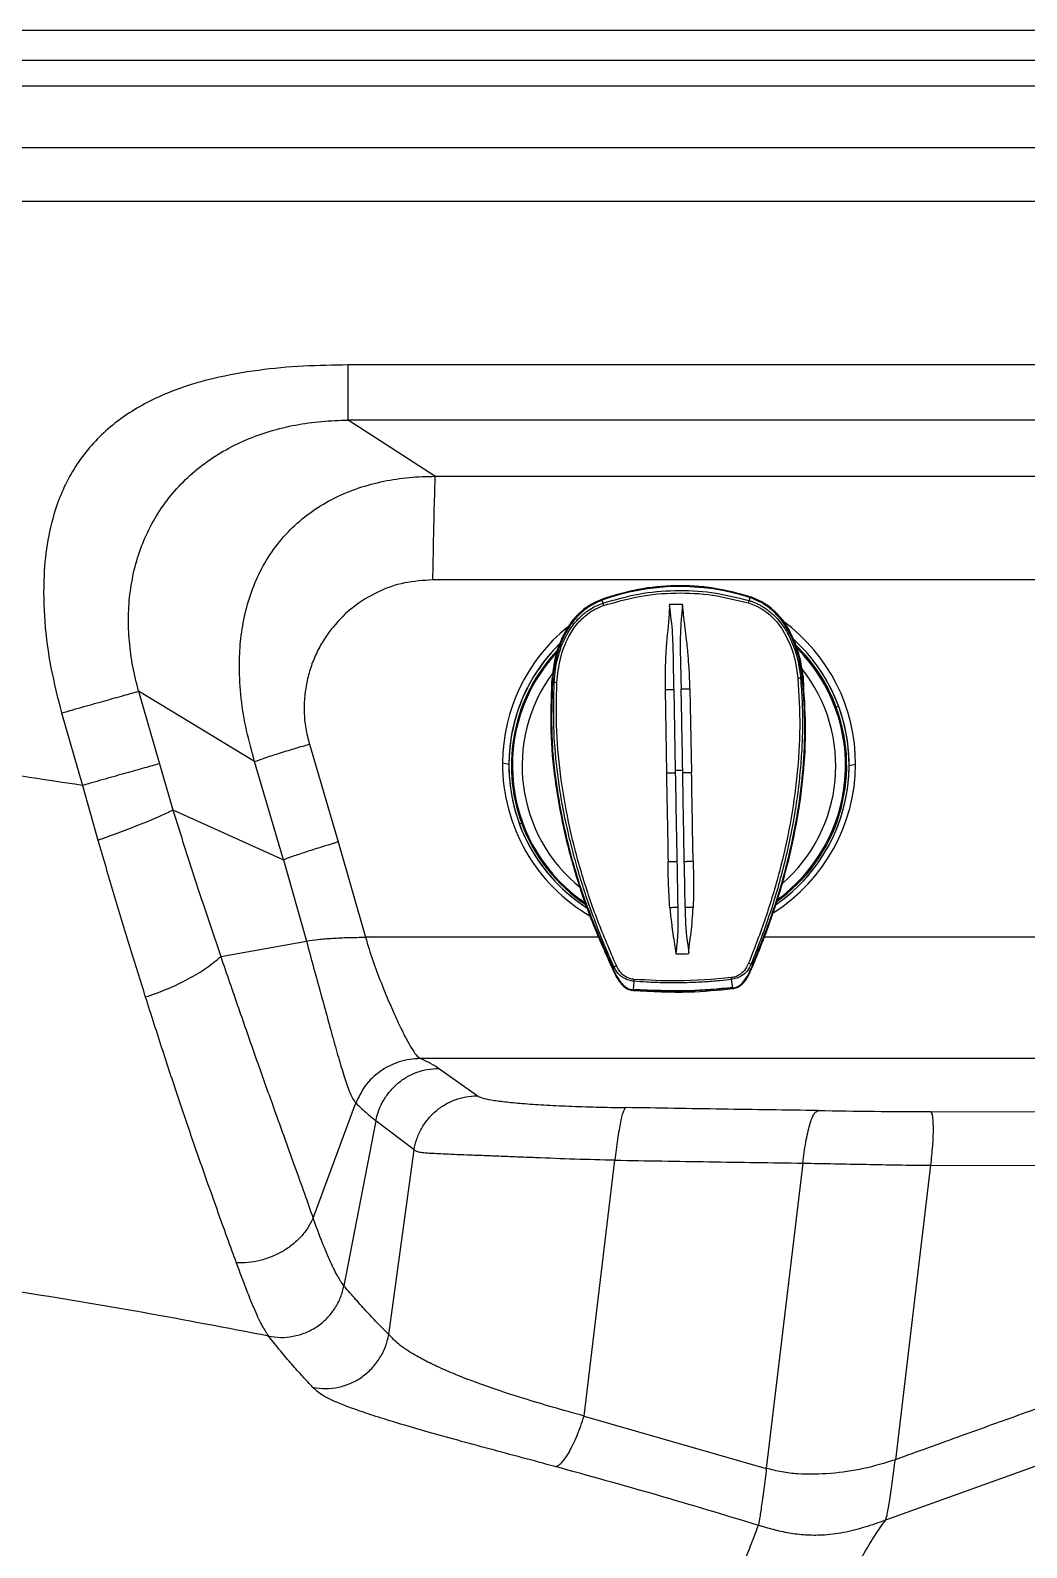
# Model space of a CAD drawing. Extents: x 939 to 1039, y 781 to 934.
# Drawn here: x 1000.24 to 1008, y 878.53 to 890.35 of the extents above; entities that cross this region are included whole.
import ezdxf

# ---------------------------------------------------------------- set-up
doc = ezdxf.new("R2010")
doc.units = 0
doc.header["$MEASUREMENT"] = 0
doc.layers.add('1', color=4, linetype='Continuous')

# ---------------------------------------------------------------- blocks, each defined once
blk = doc.blocks.new('Envoy')
at = {"layer": '1', "color": 4, "linetype": 'Continuous', "lineweight": 25}
blk.add_line((97.246, 91.174), (3, 91.174), dxfattribs=at)
at = {"layer": '1', "color": 3, "linetype": 'Continuous', "lineweight": 25}
for p, q in [((3.746, 90.942), (96.499, 90.942)), ((96.499, 90.738), (3.746, 90.738)), ((95.882, 90.259), (4.363, 90.259)), ((4.882, 89.842), (95.364, 89.842)), ((94.629, 88.567), (64.064, 88.567)), ((64.74, 87.699), (64.064, 88.137)), ((94.629, 88.137), (64.064, 88.137)), ((64.74, 87.699), (84.572, 87.699)), ((70.565, 86.892), (64.721, 86.892)), ((66.038, 86.74), (66.163, 86.78)), ((66.038, 86.74), (66.038, 86.74)), ((66.038, 86.74), (66.038, 86.74)), ((66.04, 86.733), (66.047, 86.71)), ((66.567, 86.702), (66.667, 86.704)), ((67.193, 86.754), (67.187, 86.731)), ((67.195, 86.761), (67.195, 86.761)), ((67.195, 86.761), (67.195, 86.761)), ((65.655, 86.131), (65.649, 86.098)), ((65.65, 86.098), (65.649, 86.098)), ((65.65, 86.098), (65.655, 86.133)), ((65.65, 86.098), (65.65, 86.098)), ((65.656, 86.096), (65.655, 86.096)), ((65.656, 86.163), (65.656, 86.162)), ((65.656, 86.096), (65.669, 86.092)), ((67.588, 86.126), (67.6, 86.131)), ((67.6, 86.131), (67.601, 86.131)), ((67.607, 86.134), (67.607, 86.133)), ((67.607, 86.134), (67.611, 86.055)), ((63.335, 85.477), (62.432, 86.025)), ((62.432, 86.025), (62.594, 85.459)), ((66.532, 86.037), (66.543, 85.386)), ((66.601, 86.039), (66.612, 85.409)), ((66.726, 86.041), (66.739, 85.39)), ((67.614, 86.054), (67.614, 86.055)), ((61.832, 85.855), (61.995, 85.29)), ((67.883, 85.91), (67.866, 85.9)), ((63.762, 85.612), (63.986, 84.85)), ((62.594, 85.459), (62.699, 85.099)), ((63.561, 84.711), (63.335, 85.477)), ((65.266, 85.467), (65.315, 85.457)), ((68.016, 85.453), (67.966, 85.443)), ((61.998, 85.291), (61.995, 85.29)), ((61.995, 85.29), (62.114, 84.865)), ((62.699, 85.099), (63.561, 84.711)), ((65.416, 84.993), (65.398, 84.99)), ((63.986, 84.85), (64.199, 84.107)), ((63.561, 84.711), (63.739, 84.078)), ((63.071, 83.957), (63.739, 84.078)), ((66.026, 84.107), (64.199, 84.107)), ((70.269, 84.107), (67.296, 84.107)), ((66.616, 83.983), (66.617, 83.978)), ((66.121, 83.879), (66.12, 83.879)), ((66.132, 83.881), (66.121, 83.879)), ((67.204, 83.9), (67.215, 83.899)), ((67.215, 83.899), (67.216, 83.899)), ((66.289, 83.765), (66.284, 83.698)), ((67.06, 83.712), (67.051, 83.778)), ((78.487, 83.162), (64.627, 83.162)), ((65.068, 82.872), (64.768, 83.086)), ((63.791, 81.919), (64.124, 82.816)), ((64.28, 82.678), (64.031, 81.391)), ((64.577, 82.45), (64.28, 82.678)), ((68.602, 82.749), (74.64, 82.732)), ((64.38, 81.013), (64.577, 82.45)), ((65.901, 80.377), (66.142, 82.37)), ((67.605, 82.347), (67.321, 79.969)), ((68.6, 82.331), (68.326, 80.036)), ((68.6, 82.331), (74.731, 82.314)), ((70.64, 80.425), (68.249, 79.565)), ((65.901, 80.377), (67.321, 79.969))]:
    blk.add_line(p, q, dxfattribs=at)
at = {"layer": '1', "color": 3, "linetype": 'Continuous', "lineweight": 25, "flags": 128}
for points in [[(66.933, 86.824), (67.053, 86.801), (67.195, 86.761)], [(67.182, 86.712), (67.248, 86.687), (67.289, 86.664), (67.301, 86.656), (67.313, 86.648), (67.325, 86.639), (67.337, 86.629), (67.337, 86.629), (67.339, 86.627), (67.346, 86.621), (67.36, 86.608), (67.38, 86.589), (67.403, 86.564), (67.422, 86.539), (67.441, 86.513), (67.441, 86.512), (67.447, 86.504), (67.482, 86.44), (67.507, 86.385), (67.519, 86.351), (67.529, 86.32), (67.532, 86.312), (67.535, 86.299), (67.538, 86.287), (67.54, 86.282), (67.54, 86.28), (67.541, 86.279), (67.541, 86.278), (67.541, 86.278), (67.541, 86.278), (67.541, 86.278), (67.541, 86.278), (67.541, 86.278), (67.541, 86.278), (67.541, 86.278), (67.541, 86.278), (67.541, 86.278), (67.541, 86.277), (67.542, 86.275), (67.549, 86.242), (67.554, 86.216), (67.566, 86.125)]]:
    blk.add_lwpolyline(points, dxfattribs=at)
at = {"layer": '1', "color": 3, "linetype": 'Continuous', "lineweight": 25}
for centre, radius, start, end in [((66.647, 85.057), 1.786, 72.1834, 109.8815), ((66.647, 85.055), 1.785, 72.1841, 109.8813), ((66.272, 86.767), 0.232, 194.1322, 198.86), ((66.953, 86.781), 0.24, 343.2057, 347.7889), ((66.643, 85.46), 1.373, 359.714, 53.8086), ((66.638, 85.46), 1.372, 129.1183, 179.6909), ((66.642, 85.449), 1.324, 20.3788, 47.6593), ((66.643, 85.45), 1.323, 359.7095, 47.5971), ((66.638, 85.45), 1.322, 134.2666, 200.3669), ((66.638, 85.45), 1.323, 134.4776, 179.6939), ((66.638, 85.446), 1.303, 136.401, 200.3691), ((66.638, 85.446), 1.295, 137.3989, 236.0075), ((66.638, 85.446), 1.295, 137.0918, 236.4514), ((66.643, 85.446), 1.295, 305.6432, 44.7459), ((66.643, 85.446), 1.295, 305.6524, 44.7292), ((66.643, 85.446), 1.305, 20.3769, 45.9451), ((66.643, 85.443), 1.219, 310.6949, 38.454), ((66.638, 85.443), 1.219, 143.5718, 231.2928), ((65.677, 85.906), 0.186, 86.0567, 92.6281), ((67.586, 85.942), 0.184, 89.3997, 96.0301), ((66.643, 85.45), 1.323, 304.5169, 20.3615), ((66.643, 85.446), 1.304, 305.2171, 20.3625), ((66.639, 85.46), 1.373, 179.7192, 240.0464), ((66.638, 85.45), 1.323, 179.7157, 237.8091), ((66.643, 85.46), 1.373, 302.4274, 359.6879), ((66.643, 85.45), 1.323, 304.4616, 359.6879), ((66.639, 85.451), 1.324, 200.3803, 237.9557), ((66.638, 85.446), 1.303, 200.3587, 236.443), ((66.13, 83.931), 0.0504, 273.0773, 297.8955), ((67.205, 83.951), 0.0506, 244.2199, 268.9873), ((66.623, 83.755), 0.334, 175.9477, 178.4126), ((66.703, 83.755), 0.349, 3.7756, 6.1326)]:
    blk.add_arc(centre, radius, start, end, dxfattribs=at)
for points, knots in [([(64.064, 88.567), (63.948, 88.565), (63.714, 88.562), (63.364, 88.529), (63.042, 88.473), (62.751, 88.389), (62.524, 88.292), (62.339, 88.183), (62.192, 88.072), (62.062, 87.943), (61.95, 87.798), (61.859, 87.638), (61.778, 87.44), (61.719, 87.202), (61.687, 86.9), (61.695, 86.566), (61.742, 86.206), (61.802, 85.972), (61.832, 85.855)], [0, 0, 0, 0, 0.080332, 0.1612418, 0.2429806, 0.3061953, 0.3700661, 0.4125303, 0.4547685, 0.4968867, 0.5390172, 0.5811836, 0.623417, 0.6866985, 0.7495843, 0.833155, 0.9167355, 1, 1, 1, 1]), ([(64.064, 88.137), (64.064, 88.162), (64.064, 88.211), (64.064, 88.317), (64.064, 88.437), (64.064, 88.524), (64.064, 88.567)], [0, 0, 0, 0, 0.250001, 0.500004, 0.749998, 1, 1, 1, 1]), ([(62.432, 86.025), (62.416, 86.089), (62.383, 86.216), (62.357, 86.412), (62.349, 86.609), (62.364, 86.803), (62.4, 86.994), (62.46, 87.178), (62.544, 87.353), (62.65, 87.514), (62.778, 87.66), (62.925, 87.789), (63.09, 87.898), (63.268, 87.987), (63.457, 88.055), (63.654, 88.102), (63.857, 88.131), (63.995, 88.135), (64.064, 88.137)], [0, 0, 0, 0, 0.062648, 0.125277, 0.187451, 0.249001, 0.310174, 0.371394, 0.432545, 0.493617, 0.554698, 0.61636, 0.678958, 0.742191, 0.805352, 0.869305, 0.934606, 1, 1, 1, 1]), ([(63.335, 85.477), (63.313, 85.557), (63.268, 85.718), (63.227, 85.967), (63.213, 86.199), (63.223, 86.414), (63.253, 86.607), (63.307, 86.799), (63.387, 86.982), (63.494, 87.152), (63.627, 87.303), (63.783, 87.432), (63.957, 87.535), (64.145, 87.612), (64.34, 87.664), (64.539, 87.694), (64.673, 87.698), (64.74, 87.699)], [0, 0, 0, 0, 0.078831, 0.15862, 0.239085, 0.300307, 0.362953, 0.425926, 0.489699, 0.553759, 0.617623, 0.681544, 0.745629, 0.809618, 0.873329, 0.936723, 1, 1, 1, 1]), ([(64.74, 87.699), (64.739, 87.681), (64.738, 87.641), (64.736, 87.566), (64.733, 87.477), (64.731, 87.374), (64.728, 87.262), (64.726, 87.143), (64.724, 87.019), (64.722, 86.934), (64.721, 86.892)], [0, 0, 0, 0, 0.1064267, 0.2254118, 0.3515041, 0.4803494, 0.6103201, 0.7411025, 0.8711752, 1, 1, 1, 1]), ([(64.721, 86.892), (64.648, 86.887), (64.501, 86.878), (64.291, 86.803), (64.1, 86.687), (63.966, 86.555), (63.877, 86.433), (63.82, 86.332), (63.775, 86.223), (63.742, 86.108), (63.723, 85.988), (63.719, 85.863), (63.73, 85.736), (63.751, 85.653), (63.762, 85.612)], [0, 0, 0, 0, 0.118447, 0.237365, 0.356682, 0.477349, 0.538871, 0.601015, 0.664656, 0.728975, 0.794692, 0.8622, 0.930809, 1, 1, 1, 1]), ([(67.195, 86.761), (67.1, 86.786), (66.91, 86.837), (66.615, 86.853), (66.32, 86.827), (66.132, 86.769), (66.038, 86.74)], [0, 0, 0, 0, 0.25, 0.5, 0.750001, 1, 1, 1, 1]), ([(66.047, 86.71), (66.14, 86.737), (66.323, 86.79), (66.61, 86.815), (66.9, 86.803), (67.09, 86.755), (67.187, 86.731)], [0, 0, 0, 0, 0.2503085, 0.4934877, 0.741947, 1, 1, 1, 1]), ([(66.053, 86.692), (66.145, 86.718), (66.328, 86.772), (66.616, 86.796), (66.904, 86.782), (67.089, 86.735), (67.182, 86.712)], [0, 0, 0, 0, 0.249998, 0.499994, 0.750007, 1, 1, 1, 1]), ([(66.038, 86.74), (66.008, 86.726), (65.947, 86.7), (65.868, 86.638), (65.801, 86.563), (65.748, 86.479), (65.708, 86.388), (65.672, 86.273), (65.661, 86.185), (65.655, 86.131)], [0, 0, 0, 0, 0.13106, 0.262046, 0.392913, 0.523614, 0.65414, 0.784495, 1, 1, 1, 1]), ([(66.04, 86.733), (66.013, 86.722), (65.96, 86.699), (65.89, 86.648), (65.829, 86.586), (65.775, 86.513), (65.731, 86.427), (65.698, 86.339), (65.676, 86.253), (65.662, 86.174), (65.658, 86.122), (65.655, 86.096)], [0, 0, 0, 0, 0.1110627, 0.2192051, 0.3282051, 0.441571, 0.564531, 0.6952243, 0.7998429, 0.9022476, 1, 1, 1, 1]), ([(65.66, 86.162), (65.665, 86.206), (65.674, 86.284), (65.709, 86.389), (65.749, 86.48), (65.802, 86.565), (65.868, 86.639), (65.947, 86.701), (66.008, 86.727), (66.038, 86.74)], [0, 0, 0, 0, 0.183094, 0.319141, 0.455251, 0.591408, 0.727599, 0.863801, 1, 1, 1, 1]), ([(65.669, 86.092), (65.671, 86.126), (65.675, 86.176), (65.688, 86.248), (65.704, 86.314), (65.73, 86.388), (65.768, 86.47), (65.824, 86.557), (65.892, 86.625), (65.954, 86.668), (66, 86.693), (66.031, 86.704), (66.047, 86.71)], [0, 0, 0, 0, 0.1343175, 0.1939328, 0.2860176, 0.3977148, 0.4993241, 0.6394075, 0.7967764, 0.8728558, 0.9320993, 1, 1, 1, 1]), ([(65.69, 86.091), (65.696, 86.154), (65.709, 86.278), (65.768, 86.434), (65.843, 86.549), (65.898, 86.602), (65.946, 86.639), (65.988, 86.667), (66.032, 86.684), (66.053, 86.692)], [0, 0, 0, 0, 0.252443, 0.502956, 0.665117, 0.798999, 0.811085, 0.908696, 1, 1, 1, 1]), ([(66.043, 86.727), (66.042, 86.727), (66.042, 86.727), (66.042, 86.728), (66.041, 86.731), (66.04, 86.734), (66.039, 86.738), (66.038, 86.739), (66.038, 86.74)], [0, 0, 0, 0, 0.021643, 0.048534, 0.13641, 0.464064, 0.814707, 1, 1, 1, 1]), ([(66.568, 86.692), (66.567, 86.692), (66.566, 86.686), (66.566, 86.675), (66.562, 86.578), (66.551, 86.487), (66.544, 86.401), (66.544, 86.4), (66.544, 86.396), (66.542, 86.382), (66.538, 86.326), (66.532, 86.208), (66.532, 86.101), (66.532, 86.037)], [0, 0, 0, 0, 0.003079, 0.027249, 0.050117, 0.445529, 0.445658, 0.446813, 0.450118, 0.462785, 0.512263, 0.707505, 1, 1, 1, 1]), ([(66.567, 86.702), (66.567, 86.7), (66.567, 86.697), (66.568, 86.694), (66.568, 86.692)], [0, 0, 0, 0, 0.500018, 1, 1, 1, 1]), ([(66.601, 86.039), (66.6, 86.111), (66.598, 86.257), (66.595, 86.474), (66.577, 86.619), (66.568, 86.692)], [0, 0, 0, 0, 0.329609, 0.661728, 1, 1, 1, 1]), ([(66.668, 86.694), (66.661, 86.621), (66.648, 86.475), (66.652, 86.258), (66.656, 86.113), (66.658, 86.04)], [0, 0, 0, 0, 0.338234, 0.670376, 1, 1, 1, 1]), ([(66.668, 86.694), (66.668, 86.696), (66.668, 86.699), (66.667, 86.702), (66.667, 86.704)], [0, 0, 0, 0, 0.499984, 1, 1, 1, 1]), ([(66.726, 86.041), (66.726, 86.051), (66.725, 86.073), (66.724, 86.11), (66.723, 86.152), (66.72, 86.2), (66.716, 86.254), (66.712, 86.313), (66.705, 86.377), (66.699, 86.436), (66.692, 86.49), (66.687, 86.536), (66.681, 86.583), (66.676, 86.625), (66.673, 86.654), (66.671, 86.673), (66.67, 86.682), (66.669, 86.689), (66.668, 86.693), (66.668, 86.694)], [0, 0, 0, 0, 0.047079, 0.102819, 0.16717, 0.240061, 0.321436, 0.411316, 0.509841, 0.617394, 0.683423, 0.754854, 0.83157, 0.898216, 0.948338, 0.969626, 0.982106, 0.993556, 1, 1, 1, 1]), ([(67.187, 86.731), (67.195, 86.728), (67.211, 86.723), (67.237, 86.713), (67.263, 86.7), (67.291, 86.685), (67.333, 86.658), (67.38, 86.619), (67.425, 86.57), (67.458, 86.525), (67.484, 86.481), (67.508, 86.435), (67.529, 86.385), (67.551, 86.324), (67.574, 86.237), (67.583, 86.168), (67.588, 86.126)], [0, 0, 0, 0, 0.032343, 0.067622, 0.105832, 0.146975, 0.191051, 0.298235, 0.384939, 0.451121, 0.515506, 0.582859, 0.653191, 0.726483, 0.837058, 1, 1, 1, 1]), ([(67.191, 86.748), (67.191, 86.748), (67.191, 86.748), (67.192, 86.749), (67.192, 86.752), (67.194, 86.755), (67.195, 86.759), (67.195, 86.76), (67.195, 86.761)], [0, 0, 0, 0, 0.022686, 0.050049, 0.135427, 0.463542, 0.814909, 1, 1, 1, 1]), ([(67.601, 86.131), (67.596, 86.17), (67.585, 86.25), (67.557, 86.349), (67.526, 86.43), (67.496, 86.49), (67.458, 86.553), (67.409, 86.616), (67.345, 86.675), (67.274, 86.723), (67.22, 86.743), (67.193, 86.754)], [0, 0, 0, 0, 0.149084, 0.305958, 0.3943, 0.478845, 0.560234, 0.67365, 0.782721, 0.889308, 1, 1, 1, 1]), ([(67.607, 86.133), (67.597, 86.198), (67.582, 86.296), (67.538, 86.421), (67.494, 86.51), (67.438, 86.593), (67.369, 86.665), (67.288, 86.724), (67.226, 86.748), (67.195, 86.761)], [0, 0, 0, 0, 0.249058, 0.373844, 0.498787, 0.623893, 0.749162, 0.874549, 1, 1, 1, 1]), ([(67.195, 86.761), (67.226, 86.749), (67.288, 86.725), (67.369, 86.666), (67.438, 86.594), (67.494, 86.511), (67.537, 86.422), (67.582, 86.297), (67.597, 86.199), (67.607, 86.134)], [0, 0, 0, 0, 0.125133, 0.2502635, 0.3753786, 0.5004412, 0.6254464, 0.7504082, 1, 1, 1, 1]), ([(67.583, 86.254), (67.584, 86.251), (67.586, 86.243), (67.587, 86.235), (67.588, 86.23)], [0, 0, 0, 0, 0.410604, 1, 1, 1, 1]), ([(65.649, 86.098), (65.645, 85.97), (65.635, 85.715), (65.67, 85.334), (65.736, 84.958), (65.834, 84.588), (65.959, 84.227), (66.063, 83.994), (66.115, 83.878)], [0, 0, 0, 0, 0.1667055, 0.3333897, 0.5000629, 0.6667196, 0.8333643, 1, 1, 1, 1]), ([(65.655, 86.096), (65.651, 85.955), (65.641, 85.671), (65.687, 85.246), (65.777, 84.802), (65.917, 84.342), (66.053, 84.033), (66.12, 83.879)], [0, 0, 0, 0, 0.185336, 0.371414, 0.558404, 0.779444, 1, 1, 1, 1]), ([(65.655, 86.096), (65.655, 86.097), (65.653, 86.097), (65.651, 86.097), (65.65, 86.097), (65.649, 86.098), (65.649, 86.098)], [0, 0, 0, 0, 0.273412, 0.612307, 0.853946, 1, 1, 1, 1]), ([(66.132, 83.881), (66.107, 83.937), (66.057, 84.051), (65.989, 84.225), (65.926, 84.4), (65.87, 84.574), (65.821, 84.746), (65.778, 84.918), (65.73, 85.142), (65.688, 85.419), (65.66, 85.753), (65.666, 85.978), (65.669, 86.092)], [0, 0, 0, 0, 0.082024, 0.164587, 0.247634, 0.327658, 0.40489, 0.482845, 0.561506, 0.704793, 0.850851, 1, 1, 1, 1]), ([(66.153, 83.887), (66.104, 84.002), (66.004, 84.232), (65.883, 84.591), (65.786, 84.958), (65.719, 85.333), (65.681, 85.711), (65.687, 85.965), (65.69, 86.091)], [0, 0, 0, 0, 0.166754, 0.333478, 0.500172, 0.666828, 0.833438, 1, 1, 1, 1]), ([(67.566, 86.125), (67.574, 85.999), (67.589, 85.746), (67.564, 85.366), (67.511, 84.989), (67.427, 84.619), (67.319, 84.256), (67.228, 84.022), (67.183, 83.905)], [0, 0, 0, 0, 0.1665759, 0.3331844, 0.4998368, 0.666527, 0.8332506, 1, 1, 1, 1]), ([(67.588, 86.126), (67.592, 86.066), (67.601, 85.945), (67.604, 85.765), (67.599, 85.587), (67.586, 85.411), (67.567, 85.238), (67.53, 84.987), (67.461, 84.663), (67.348, 84.273), (67.252, 84.024), (67.204, 83.9)], [0, 0, 0, 0, 0.079707, 0.158459, 0.236335, 0.313387, 0.389649, 0.46514, 0.646211, 0.824644, 1, 1, 1, 1]), ([(67.216, 83.899), (67.27, 84.032), (67.376, 84.297), (67.495, 84.709), (67.574, 85.1), (67.615, 85.464), (67.627, 85.798), (67.609, 86.02), (67.601, 86.131)], [0, 0, 0, 0, 0.187063, 0.374644, 0.561878, 0.708429, 0.854414, 1, 1, 1, 1]), ([(67.222, 83.898), (67.27, 84.016), (67.365, 84.252), (67.476, 84.618), (67.561, 84.991), (67.614, 85.369), (67.635, 85.752), (67.616, 86.006), (67.607, 86.133)], [0, 0, 0, 0, 0.166636, 0.33328, 0.499937, 0.66661, 0.833294, 1, 1, 1, 1]), ([(67.601, 86.132), (67.602, 86.132), (67.603, 86.132), (67.605, 86.132), (67.607, 86.133), (67.607, 86.133), (67.607, 86.133)], [0, 0, 0, 0, 0.275025, 0.613141, 0.854268, 1, 1, 1, 1]), ([(61.832, 85.855), (61.891, 85.872), (62.007, 85.905), (62.172, 85.951), (62.32, 85.993), (62.395, 86.014), (62.432, 86.025)], [0, 0, 0, 0, 0.25, 0.5, 0.75, 1, 1, 1, 1]), ([(66.532, 86.037), (66.539, 86.037), (66.551, 86.037), (66.57, 86.038), (66.586, 86.038), (66.596, 86.039), (66.601, 86.039)], [0, 0, 0, 0, 0.247918, 0.499985, 0.752091, 1, 1, 1, 1]), ([(66.726, 86.041), (66.72, 86.04), (66.707, 86.04), (66.689, 86.04), (66.672, 86.04), (66.663, 86.04), (66.658, 86.04)], [0, 0, 0, 0, 0.2478733, 0.4999817, 0.752107, 1, 1, 1, 1]), ([(66.67, 85.41), (66.668, 85.515), (66.664, 85.725), (66.66, 85.935), (66.658, 86.04)], [0, 0, 0, 0, 0.500062, 1, 1, 1, 1]), ([(63.335, 85.477), (63.357, 85.484), (63.405, 85.502), (63.506, 85.535), (63.629, 85.573), (63.718, 85.599), (63.762, 85.612)], [0, 0, 0, 0, 0.209202, 0.465834, 0.735909, 1, 1, 1, 1]), ([(61.995, 85.29), (61.679, 85.338), (61.048, 85.434), (60.415, 85.514), (60.098, 85.554)], [0, 0, 0, 0, 0.499768, 1, 1, 1, 1]), ([(62.594, 85.459), (62.557, 85.449), (62.483, 85.428), (62.336, 85.387), (62.172, 85.341), (62.056, 85.308), (61.998, 85.291)], [0, 0, 0, 0, 0.25, 0.5, 0.75, 1, 1, 1, 1]), ([(66.612, 85.387), (66.607, 85.387), (66.598, 85.387), (66.581, 85.387), (66.562, 85.387), (66.55, 85.386), (66.543, 85.386)], [0, 0, 0, 0, 0.247853, 0.500011, 0.752171, 1, 1, 1, 1]), ([(66.543, 85.386), (66.545, 85.271), (66.55, 85.04), (66.554, 84.81), (66.556, 84.695)], [0, 0, 0, 0, 0.500127, 1, 1, 1, 1]), ([(66.612, 85.409), (66.616, 85.409), (66.624, 85.409), (66.641, 85.409), (66.657, 85.409), (66.665, 85.41), (66.67, 85.41)], [0, 0, 0, 0, 0.250243, 0.499998, 0.749754, 1, 1, 1, 1]), ([(66.612, 85.409), (66.612, 85.404), (66.612, 85.397), (66.612, 85.39), (66.612, 85.387)], [0, 0, 0, 0, 0.591831, 1, 1, 1, 1]), ([(66.612, 85.387), (66.614, 85.271), (66.618, 85.039), (66.623, 84.809), (66.625, 84.693)], [0, 0, 0, 0, 0.500038, 1, 1, 1, 1]), ([(66.67, 85.388), (66.67, 85.391), (66.67, 85.399), (66.67, 85.406), (66.67, 85.41)], [0, 0, 0, 0, 0.5000078, 1, 1, 1, 1]), ([(66.739, 85.39), (66.732, 85.39), (66.72, 85.389), (66.701, 85.389), (66.684, 85.388), (66.675, 85.388), (66.67, 85.388)], [0, 0, 0, 0, 0.247834, 0.499997, 0.752156, 1, 1, 1, 1]), ([(66.682, 84.694), (66.68, 84.81), (66.676, 85.04), (66.672, 85.272), (66.67, 85.388)], [0, 0, 0, 0, 0.49996, 1, 1, 1, 1]), ([(66.751, 84.699), (66.749, 84.814), (66.745, 85.044), (66.741, 85.274), (66.739, 85.39)], [0, 0, 0, 0, 0.499875, 1, 1, 1, 1]), ([(62.114, 84.865), (62.172, 84.885), (62.287, 84.926), (62.449, 84.988), (62.593, 85.048), (62.664, 85.082), (62.699, 85.099)], [0, 0, 0, 0, 0.25, 0.5, 0.749999, 1, 1, 1, 1]), ([(62.699, 85.099), (62.739, 84.97), (62.821, 84.711), (62.946, 84.329), (63.03, 84.081), (63.071, 83.957)], [0, 0, 0, 0, 0.332934, 0.668231, 1, 1, 1, 1]), ([(62.114, 84.865), (62.155, 84.725), (62.236, 84.446), (62.36, 84.036), (62.443, 83.773), (62.484, 83.642)], [0, 0, 0, 0, 0.334168, 0.669349, 1, 1, 1, 1]), ([(63.986, 84.85), (63.944, 84.837), (63.861, 84.812), (63.744, 84.775), (63.639, 84.74), (63.587, 84.721), (63.561, 84.711)], [0, 0, 0, 0, 0.25, 0.5, 0.749998, 1, 1, 1, 1]), ([(66.569, 84.337), (66.565, 84.403), (66.558, 84.523), (66.556, 84.642), (66.556, 84.695)], [0, 0, 0, 0, 0.559816, 1, 1, 1, 1]), ([(66.625, 84.693), (66.62, 84.694), (66.61, 84.694), (66.593, 84.695), (66.575, 84.695), (66.562, 84.695), (66.556, 84.695)], [0, 0, 0, 0, 0.247842, 0.499994, 0.75215, 1, 1, 1, 1]), ([(66.625, 84.693), (66.626, 84.634), (66.628, 84.515), (66.63, 84.397), (66.631, 84.338)], [0, 0, 0, 0, 0.500115, 1, 1, 1, 1]), ([(66.751, 84.699), (66.745, 84.699), (66.732, 84.698), (66.714, 84.697), (66.697, 84.696), (66.687, 84.695), (66.682, 84.694)], [0, 0, 0, 0, 0.247833, 0.5, 0.752156, 1, 1, 1, 1]), ([(66.689, 84.339), (66.688, 84.398), (66.686, 84.516), (66.684, 84.635), (66.682, 84.694)], [0, 0, 0, 0, 0.499885, 1, 1, 1, 1]), ([(66.751, 84.699), (66.753, 84.632), (66.756, 84.512), (66.753, 84.392), (66.751, 84.34)], [0, 0, 0, 0, 0.5601779, 1, 1, 1, 1]), ([(66.631, 84.338), (66.622, 84.339), (66.603, 84.339), (66.58, 84.337), (66.569, 84.337)], [0, 0, 0, 0, 0.499977, 1, 1, 1, 1]), ([(66.569, 84.337), (66.577, 84.262), (66.588, 84.159), (66.607, 84.047), (66.613, 84.007), (66.615, 83.992), (66.615, 83.988), (66.616, 83.985), (66.616, 83.983), (66.616, 83.983)], [0, 0, 0, 0, 0.632719, 0.860022, 0.958233, 0.975923, 0.985985, 0.994959, 1, 1, 1, 1]), ([(66.631, 84.338), (66.633, 84.267), (66.636, 84.148), (66.622, 84.03), (66.616, 83.983)], [0, 0, 0, 0, 0.600629, 1, 1, 1, 1]), ([(66.751, 84.34), (66.74, 84.34), (66.717, 84.341), (66.698, 84.34), (66.689, 84.339)], [0, 0, 0, 0, 0.500031, 1, 1, 1, 1]), ([(66.689, 84.339), (66.69, 84.253), (66.692, 84.142), (66.712, 84.027), (66.716, 83.996), (66.717, 83.988), (66.717, 83.986), (66.718, 83.985), (66.718, 83.985), (66.718, 83.985), (66.718, 83.985)], [0, 0, 0, 0, 0.730022, 0.931377, 0.982113, 0.995105, 0.998549, 0.999526, 0.999821, 1, 1, 1, 1]), ([(66.718, 83.985), (66.718, 83.985), (66.718, 83.987), (66.718, 83.993), (66.719, 84.046), (66.741, 84.161), (66.747, 84.274), (66.751, 84.34)], [0, 0, 0, 0, 0.001605, 0.015651, 0.055888, 0.44608, 1, 1, 1, 1]), ([(63.739, 84.078), (63.769, 84.082), (63.827, 84.091), (63.941, 84.1), (64.067, 84.106), (64.155, 84.107), (64.199, 84.107)], [0, 0, 0, 0, 0.248498, 0.499961, 0.751606, 1, 1, 1, 1]), ([(63.739, 84.078), (63.758, 84.007), (63.795, 83.868), (63.851, 83.666), (63.904, 83.474), (63.953, 83.293), (64, 83.128), (64.044, 82.984), (64.079, 82.891), (64.106, 82.838), (64.118, 82.823), (64.124, 82.816)], [0, 0, 0, 0, 0.123036, 0.245023, 0.366633, 0.489209, 0.613136, 0.739643, 0.868326, 0.933971, 1, 1, 1, 1]), ([(64.199, 84.107), (64.217, 84.046), (64.254, 83.924), (64.32, 83.752), (64.385, 83.594), (64.448, 83.453), (64.505, 83.336), (64.554, 83.246), (64.595, 83.184), (64.616, 83.169), (64.627, 83.162)], [0, 0, 0, 0, 0.126473, 0.253801, 0.381111, 0.508055, 0.633471, 0.757492, 0.879353, 1, 1, 1, 1]), ([(62.484, 83.642), (62.542, 83.662), (62.657, 83.702), (62.821, 83.781), (62.967, 83.868), (63.037, 83.928), (63.071, 83.957)], [0, 0, 0, 0, 0.2499993, 0.4999999, 0.749999, 1, 1, 1, 1]), ([(63.071, 83.957), (63.118, 83.823), (63.21, 83.553), (63.344, 83.17), (63.462, 82.838), (63.563, 82.556), (63.648, 82.321), (63.726, 82.104), (63.769, 81.981), (63.791, 81.919)], [0, 0, 0, 0, 0.164509, 0.329478, 0.494282, 0.619111, 0.744848, 0.871615, 1, 1, 1, 1]), ([(66.617, 83.978), (66.633, 83.978), (66.667, 83.979), (66.7, 83.979), (66.717, 83.98)], [0, 0, 0, 0, 0.500003, 1, 1, 1, 1]), ([(66.717, 83.98), (66.717, 83.981), (66.717, 83.982), (66.717, 83.984), (66.718, 83.985)], [0, 0, 0, 0, 0.48629, 1, 1, 1, 1]), ([(66.12, 83.88), (66.12, 83.879), (66.118, 83.879), (66.116, 83.878), (66.115, 83.878), (66.115, 83.878), (66.115, 83.878)], [0, 0, 0, 0, 0.257893, 0.604012, 0.850815, 1, 1, 1, 1]), ([(66.115, 83.878), (66.133, 83.838), (66.159, 83.779), (66.211, 83.721), (66.25, 83.698), (66.272, 83.695), (66.283, 83.693)], [0, 0, 0, 0, 0.491785, 0.743114, 0.871145, 1, 1, 1, 1]), ([(66.12, 83.879), (66.139, 83.837), (66.166, 83.776), (66.22, 83.72), (66.256, 83.702), (66.275, 83.699), (66.284, 83.698)], [0, 0, 0, 0, 0.538395, 0.778101, 0.891276, 1, 1, 1, 1]), ([(66.289, 83.765), (66.276, 83.767), (66.25, 83.77), (66.217, 83.785), (66.193, 83.801), (66.178, 83.814), (66.155, 83.838), (66.143, 83.861), (66.132, 83.881)], [0, 0, 0, 0, 0.191716, 0.382753, 0.51862, 0.620934, 0.677462, 1, 1, 1, 1]), ([(66.29, 83.779), (66.279, 83.781), (66.252, 83.785), (66.212, 83.806), (66.177, 83.841), (66.161, 83.871), (66.153, 83.887)], [0, 0, 0, 0, 0.189795, 0.444629, 0.713678, 1, 1, 1, 1]), ([(67.183, 83.905), (67.173, 83.885), (67.156, 83.849), (67.117, 83.816), (67.081, 83.798), (67.06, 83.795), (67.05, 83.793)], [0, 0, 0, 0, 0.363336, 0.653347, 0.82864, 1, 1, 1, 1]), ([(67.204, 83.9), (67.194, 83.88), (67.176, 83.843), (67.134, 83.807), (67.092, 83.786), (67.065, 83.781), (67.051, 83.779)], [0, 0, 0, 0, 0.322453, 0.598478, 0.799026, 1, 1, 1, 1]), ([(67.06, 83.712), (67.069, 83.713), (67.087, 83.717), (67.122, 83.737), (67.174, 83.794), (67.199, 83.856), (67.216, 83.899)], [0, 0, 0, 0, 0.108765, 0.221896, 0.461605, 1, 1, 1, 1]), ([(67.06, 83.707), (67.071, 83.709), (67.094, 83.714), (67.132, 83.738), (67.181, 83.797), (67.205, 83.858), (67.222, 83.898)], [0, 0, 0, 0, 0.128847, 0.256881, 0.508215, 1, 1, 1, 1]), ([(67.216, 83.899), (67.217, 83.899), (67.218, 83.899), (67.22, 83.898), (67.222, 83.898), (67.222, 83.898), (67.222, 83.898)], [0, 0, 0, 0, 0.258805, 0.604486, 0.850998, 1, 1, 1, 1]), ([(66.283, 83.693), (66.429, 83.685), (66.688, 83.671), (66.947, 83.696), (67.06, 83.707)], [0, 0, 0, 0, 0.559949, 1, 1, 1, 1]), ([(66.284, 83.704), (66.429, 83.696), (66.688, 83.683), (66.945, 83.707), (67.059, 83.718)], [0, 0, 0, 0, 0.559951, 1, 1, 1, 1]), ([(67.06, 83.712), (66.93, 83.7), (66.672, 83.676), (66.413, 83.69), (66.284, 83.698)], [0, 0, 0, 0, 0.499974, 1, 1, 1, 1]), ([(67.051, 83.778), (67.02, 83.775), (66.951, 83.767), (66.835, 83.758), (66.692, 83.752), (66.541, 83.751), (66.402, 83.756), (66.323, 83.762), (66.289, 83.765)], [0, 0, 0, 0, 0.122705, 0.274469, 0.455295, 0.686948, 0.868511, 1, 1, 1, 1]), ([(67.05, 83.793), (66.908, 83.78), (66.655, 83.758), (66.402, 83.773), (66.29, 83.779)], [0, 0, 0, 0, 0.559944, 1, 1, 1, 1]), ([(67.06, 83.712), (67.06, 83.711), (67.06, 83.71), (67.06, 83.708), (67.06, 83.707), (67.06, 83.707), (67.06, 83.707)], [0, 0, 0, 0, 0.235174, 0.591876, 0.846238, 1, 1, 1, 1]), ([(62.484, 83.642), (62.529, 83.503), (62.617, 83.226), (62.745, 82.838), (62.858, 82.506), (62.957, 82.224), (63.041, 81.987), (63.121, 81.765), (63.168, 81.636), (63.192, 81.571)], [0, 0, 0, 0, 0.168201, 0.33465, 0.498875, 0.622319, 0.74642, 0.871889, 1, 1, 1, 1]), ([(66.284, 83.698), (66.284, 83.697), (66.284, 83.696), (66.283, 83.694), (66.283, 83.693), (66.283, 83.693), (66.283, 83.693)], [0, 0, 0, 0, 0.2348151, 0.5916979, 0.8461742, 1, 1, 1, 1]), ([(64.627, 83.162), (64.599, 83.161), (64.543, 83.158), (64.461, 83.138), (64.383, 83.106), (64.289, 83.049), (64.19, 82.956), (64.146, 82.862), (64.124, 82.816)], [0, 0, 0, 0, 0.125861, 0.253004, 0.38071, 0.508109, 0.758368, 1, 1, 1, 1]), ([(64.768, 83.086), (64.749, 83.098), (64.71, 83.124), (64.655, 83.149), (64.627, 83.162)], [0, 0, 0, 0, 0.496711, 1, 1, 1, 1]), ([(64.28, 82.678), (64.287, 82.706), (64.3, 82.762), (64.339, 82.84), (64.389, 82.91), (64.45, 82.971), (64.521, 83.021), (64.599, 83.057), (64.683, 83.081), (64.74, 83.084), (64.768, 83.086)], [0, 0, 0, 0, 0.125005, 0.250005, 0.375002, 0.5, 0.624999, 0.749994, 0.874994, 1, 1, 1, 1]), ([(64.124, 82.816), (64.154, 82.787), (64.215, 82.73), (64.258, 82.695), (64.28, 82.678)], [0, 0, 0, 0, 0.503519, 1, 1, 1, 1]), ([(64.577, 82.45), (64.583, 82.479), (64.595, 82.536), (64.633, 82.617), (64.682, 82.69), (64.744, 82.753), (64.816, 82.805), (64.896, 82.843), (64.981, 82.867), (65.039, 82.871), (65.068, 82.872)], [0, 0, 0, 0, 0.125007, 0.250005, 0.375001, 0.5, 0.624999, 0.749996, 0.874995, 1, 1, 1, 1]), ([(65.068, 82.872), (65.079, 82.867), (65.1, 82.856), (65.173, 82.84), (65.279, 82.826), (65.417, 82.812), (65.585, 82.801), (65.779, 82.791), (65.995, 82.784), (66.15, 82.781), (66.227, 82.78)], [0, 0, 0, 0, 0.126937, 0.251446, 0.374782, 0.497898, 0.621365, 0.746183, 0.872319, 1, 1, 1, 1]), ([(66.227, 82.78), (66.224, 82.777), (66.218, 82.773), (66.208, 82.755), (66.197, 82.72), (66.185, 82.67), (66.174, 82.606), (66.162, 82.532), (66.152, 82.452), (66.145, 82.397), (66.142, 82.37)], [0, 0, 0, 0, 0.141132, 0.275313, 0.401362, 0.521114, 0.638265, 0.756493, 0.877638, 1, 1, 1, 1]), ([(67.724, 82.757), (67.475, 82.76), (66.976, 82.768), (66.477, 82.776), (66.227, 82.78)], [0, 0, 0, 0, 0.499262, 1, 1, 1, 1]), ([(67.605, 82.347), (67.609, 82.375), (67.616, 82.43), (67.628, 82.51), (67.643, 82.585), (67.659, 82.648), (67.676, 82.698), (67.692, 82.732), (67.709, 82.75), (67.719, 82.754), (67.724, 82.757)], [0, 0, 0, 0, 0.123532, 0.246577, 0.366234, 0.484097, 0.603618, 0.728448, 0.860721, 1, 1, 1, 1]), ([(67.724, 82.757), (67.869, 82.755), (68.159, 82.751), (68.454, 82.749), (68.602, 82.749)], [0, 0, 0, 0, 0.499791, 1, 1, 1, 1]), ([(68.602, 82.749), (68.605, 82.745), (68.61, 82.738), (68.616, 82.707), (68.619, 82.665), (68.62, 82.612), (68.619, 82.55), (68.614, 82.46), (68.605, 82.382), (68.6, 82.331)], [0, 0, 0, 0, 0.137493, 0.270215, 0.398261, 0.522282, 0.643327, 0.76252, 1, 1, 1, 1]), ([(66.142, 82.37), (66.038, 82.372), (65.828, 82.377), (65.572, 82.388), (65.376, 82.395), (65.236, 82.401), (65.106, 82.406), (64.989, 82.41), (64.887, 82.414), (64.801, 82.418), (64.733, 82.421), (64.674, 82.425), (64.629, 82.429), (64.598, 82.436), (64.584, 82.445), (64.577, 82.45)], [0, 0, 0, 0, 0.123472, 0.247679, 0.310279, 0.373091, 0.435871, 0.498595, 0.561397, 0.624388, 0.68738, 0.750076, 0.833429, 0.91673, 1, 1, 1, 1]), ([(66.142, 82.37), (66.386, 82.366), (66.873, 82.358), (67.361, 82.351), (67.605, 82.347)], [0, 0, 0, 0, 0.500423, 1, 1, 1, 1]), ([(67.605, 82.347), (67.687, 82.346), (67.851, 82.343), (68.098, 82.338), (68.349, 82.333), (68.516, 82.331), (68.6, 82.331)], [0, 0, 0, 0, 0.250283, 0.499811, 0.749496, 1, 1, 1, 1]), ([(74.731, 82.314), (74.493, 82.232), (74.014, 82.065), (73.298, 81.815), (72.581, 81.562), (71.869, 81.31), (71.239, 81.085), (70.689, 80.888), (70.221, 80.72), (69.76, 80.554), (69.302, 80.389), (68.826, 80.217), (68.496, 80.098), (68.326, 80.036)], [0, 0, 0, 0, 0.11123, 0.22394, 0.334297, 0.446889, 0.557342, 0.629546, 0.70462, 0.776785, 0.845475, 0.91988, 1, 1, 1, 1]), ([(63.791, 81.919), (63.778, 81.894), (63.753, 81.842), (63.697, 81.772), (63.63, 81.71), (63.553, 81.657), (63.468, 81.616), (63.378, 81.587), (63.284, 81.57), (63.223, 81.57), (63.192, 81.571)], [0, 0, 0, 0, 0.125006, 0.250005, 0.375003, 0.500001, 0.624998, 0.749996, 0.874997, 1, 1, 1, 1]), ([(64.031, 81.391), (64.016, 81.412), (63.986, 81.454), (63.928, 81.573), (63.863, 81.724), (63.815, 81.854), (63.791, 81.919)], [0, 0, 0, 0, 0.250095, 0.499204, 0.748902, 1, 1, 1, 1]), ([(63.192, 81.571), (63.218, 81.5), (63.271, 81.358), (63.337, 81.195), (63.397, 81.068), (63.428, 81.022), (63.444, 80.999)], [0, 0, 0, 0, 0.250584, 0.500243, 0.749557, 1, 1, 1, 1]), ([(63.444, 80.999), (63.119, 81.062), (62.469, 81.187), (61.815, 81.294), (61.488, 81.347)], [0, 0, 0, 0, 0.4996733, 1, 1, 1, 1]), ([(63.444, 80.999), (63.475, 80.995), (63.538, 80.986), (63.636, 80.995), (63.732, 81.023), (63.822, 81.07), (63.9, 81.135), (63.962, 81.213), (64.008, 81.299), (64.024, 81.361), (64.031, 81.391)], [0, 0, 0, 0, 0.119539, 0.244044, 0.371555, 0.500572, 0.629405, 0.756536, 0.880575, 1, 1, 1, 1]), ([(64.38, 81.013), (64.353, 81.04), (64.298, 81.095), (64.213, 81.185), (64.124, 81.283), (64.062, 81.355), (64.031, 81.391)], [0, 0, 0, 0, 0.23642, 0.482934, 0.737965, 1, 1, 1, 1]), ([(63.79, 80.599), (63.763, 80.628), (63.709, 80.685), (63.625, 80.78), (63.536, 80.884), (63.475, 80.96), (63.444, 80.999)], [0, 0, 0, 0, 0.23621, 0.482719, 0.737847, 1, 1, 1, 1]), ([(63.79, 80.599), (63.823, 80.595), (63.889, 80.586), (63.99, 80.599), (64.086, 80.629), (64.174, 80.679), (64.25, 80.745), (64.312, 80.825), (64.358, 80.915), (64.373, 80.98), (64.38, 81.013)], [0, 0, 0, 0, 0.125011, 0.250011, 0.375003, 0.500001, 0.624996, 0.749987, 0.874988, 1, 1, 1, 1]), ([(65.901, 80.377), (65.819, 80.4), (65.661, 80.444), (65.436, 80.511), (65.234, 80.576), (65.055, 80.639), (64.899, 80.7), (64.767, 80.757), (64.656, 80.812), (64.565, 80.862), (64.494, 80.908), (64.442, 80.949), (64.406, 80.985), (64.389, 81.003), (64.38, 81.013)], [0, 0, 0, 0, 0.097264, 0.18758, 0.27223, 0.352079, 0.428286, 0.502449, 0.576272, 0.651552, 0.730015, 0.813356, 0.903094, 1, 1, 1, 1]), ([(65.676, 79.983), (65.59, 80.006), (65.418, 80.053), (65.162, 80.121), (64.916, 80.188), (64.686, 80.252), (64.478, 80.312), (64.296, 80.368), (64.143, 80.419), (64.02, 80.464), (63.926, 80.504), (63.86, 80.539), (63.818, 80.571), (63.799, 80.59), (63.79, 80.599)], [0, 0, 0, 0, 0.083848, 0.168541, 0.253105, 0.336689, 0.419026, 0.500478, 0.581681, 0.663381, 0.746156, 0.830306, 0.915501, 1, 1, 1, 1]), ([(65.676, 79.983), (65.684, 79.985), (65.7, 79.989), (65.727, 80.013), (65.756, 80.049), (65.787, 80.097), (65.817, 80.155), (65.847, 80.223), (65.876, 80.297), (65.893, 80.351), (65.901, 80.377)], [0, 0, 0, 0, 0.125004, 0.250005, 0.375002, 0.500002, 0.624999, 0.749996, 0.874998, 1, 1, 1, 1]), ([(67.259, 79.525), (66.997, 79.605), (66.471, 79.764), (65.942, 79.91), (65.676, 79.983)], [0, 0, 0, 0, 0.497972, 1, 1, 1, 1]), ([(67.321, 79.969), (67.318, 79.941), (67.311, 79.885), (67.301, 79.805), (67.291, 79.73), (67.282, 79.665), (67.274, 79.61), (67.267, 79.568), (67.262, 79.538), (67.26, 79.53), (67.259, 79.525)], [0, 0, 0, 0, 0.122529, 0.247398, 0.373863, 0.501038, 0.628056, 0.754088, 0.878298, 1, 1, 1, 1]), ([(68.326, 80.036), (68.244, 80.011), (68.079, 79.96), (67.823, 79.925), (67.609, 79.92), (67.441, 79.938), (67.361, 79.959), (67.321, 79.969)], [0, 0, 0, 0, 0.2491316, 0.4999238, 0.7512588, 0.8762256, 1, 1, 1, 1]), ([(68.249, 79.565), (68.251, 79.57), (68.255, 79.578), (68.263, 79.613), (68.273, 79.662), (68.283, 79.724), (68.294, 79.794), (68.308, 79.896), (68.319, 79.98), (68.326, 80.036)], [0, 0, 0, 0, 0.126707, 0.254374, 0.382352, 0.5098, 0.63601, 0.760295, 1, 1, 1, 1]), ([(65.736, 75.82), (65.803, 75.979), (65.936, 76.298), (66.13, 76.76), (66.315, 77.203), (66.486, 77.614), (66.638, 77.983), (66.774, 78.311), (66.894, 78.605), (67.001, 78.867), (67.092, 79.094), (67.165, 79.278), (67.22, 79.421), (67.246, 79.491), (67.259, 79.525)], [0, 0, 0, 0, 0.083286, 0.166641, 0.24997, 0.333053, 0.416311, 0.499766, 0.583183, 0.666665, 0.750202, 0.833546, 0.916771, 1, 1, 1, 1]), ([(66.658, 76.112), (66.721, 76.259), (66.849, 76.552), (67.027, 76.977), (67.197, 77.384), (67.358, 77.765), (67.509, 78.111), (67.65, 78.422), (67.779, 78.7), (67.897, 78.947), (68.002, 79.16), (68.096, 79.334), (68.18, 79.469), (68.226, 79.533), (68.249, 79.565)], [0, 0, 0, 0, 0.083285, 0.166638, 0.249967, 0.333051, 0.416313, 0.499769, 0.583185, 0.666667, 0.750204, 0.833548, 0.916772, 1, 1, 1, 1]), ([(68.249, 79.565), (68.195, 79.546), (68.088, 79.508), (67.923, 79.465), (67.768, 79.446), (67.626, 79.447), (67.499, 79.462), (67.376, 79.49), (67.298, 79.514), (67.259, 79.525)], [0, 0, 0, 0, 0.165737, 0.334066, 0.501106, 0.626274, 0.751936, 0.876697, 1, 1, 1, 1])]:
    blk.add_open_spline(points, degree=3, knots=knots, dxfattribs=at)

msp = doc.modelspace()

# ---------------------------------------------------------------- block references
at = {"layer": '1'}
msp.add_blockref('Envoy', (938.654, 799.174), dxfattribs=at)

doc.saveas('drawing.dxf')
